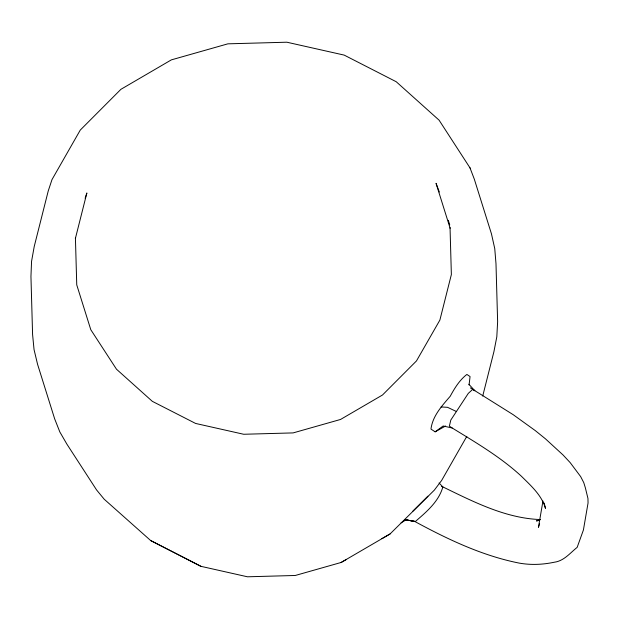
<?xml version="1.0" encoding="UTF-8"?>
<svg xmlns="http://www.w3.org/2000/svg" width="619" height="619" viewBox="0 0 619 619"><rect width="100%" height="100%" fill="white"/><g stroke="black" fill="none" stroke-linecap="round" stroke-linejoin="round"><path stroke-width="0.93" d="M469.07 384.956L470.061 376.569L466.881 374.433C459.53 380.097 454.586 388.206 450.23 396.253C441.927 405.878 432.627 415.968 430.963 429.075L435.149 431.838L445.572 426.004M542.956 501.026L538.445 527.326L539.598 523.767M482.719 396.052L493.916 351.685L496.809 336.821L497.63 321.725L495.989 263.663L494.751 248.598L491.463 233.866L474.316 179.162L469.983 167.842M85.12 198.273L86.877 192.966L75.386 238.501L75.425 238.114L76.748 284.879L90.792 329.703L116.488 369.21L152.328 401.344L195.612 423.45L243.7 434.267L293.135 432.905L340.543 419.458L382.503 394.999L416.463 360.939L439.885 320.077L451.367 274.55L450.044 227.784L450.098 228.171L436.047 183.332L439.328 192.022M466.819 436.349L441.649 480.429L434.345 490.116L390.063 533.949L341.123 562.47L295.271 575.477L247.453 576.792L200.935 566.331L150.672 540.549L104.201 499.216L96.579 489.946L66.867 444.102L59.826 431.93L54.665 418.87L37.558 364.266L34.045 349.58L32.59 334.546L30.95 276.484L31.561 261.365L34.231 246.478L48.251 190.907L51.981 179.626L80.277 130.067L120.898 89.329L171.347 59.873L227.885 43.833L286.845 42.208L344.195 55.106L396.23 81.739L439.088 120.171L470.146 168.097M468.893 384.267L474.858 390.767L472.738 389.343L468.304 393.367L450.81 420.053L449.371 426.127L452.18 427.984C476.135 442.709 500.647 457.07 521.407 476.251C530.847 485.598 541.679 495.169 545.471 508.361L544.178 503.046M427.891 496.175L412.873 511.132M435.149 431.838L443.158 425.996L452.18 427.984M401.066 522.846L406.018 519.89L415.341 521.523C426.468 511.859 438.732 501.653 442.864 486.913L439.064 483.006M381.892 538.654L390.063 533.949M341.123 562.47L346.3 559.514M539.93 519.821L536.433 520.927L539.11 520.494M540.387 519.558C505.622 518.351 473.574 501.808 442.864 486.913L441.525 486.441M441.061 406.946L447.576 407.325L456.102 411.38M414.598 521.376L405.205 519.705L415.341 521.523L414.598 521.376C447.669 539.304 482.24 555.792 519.364 563.135C530.955 565.178 542.755 564.66 554.237 562.238C563.932 561.007 569.991 553.084 577.163 547.351L583.408 530.011L588.05 502.992L587.957 498.481L585.373 487.857L583.763 482.619L580.661 476.607L570.207 462.656L563.042 454.973L545.432 438.809L535.296 430.615L513.213 414.699L470.355 387.865M150.672 540.549L200.935 566.331M448.303 220.318L449.734 224.898"/></g></svg>
